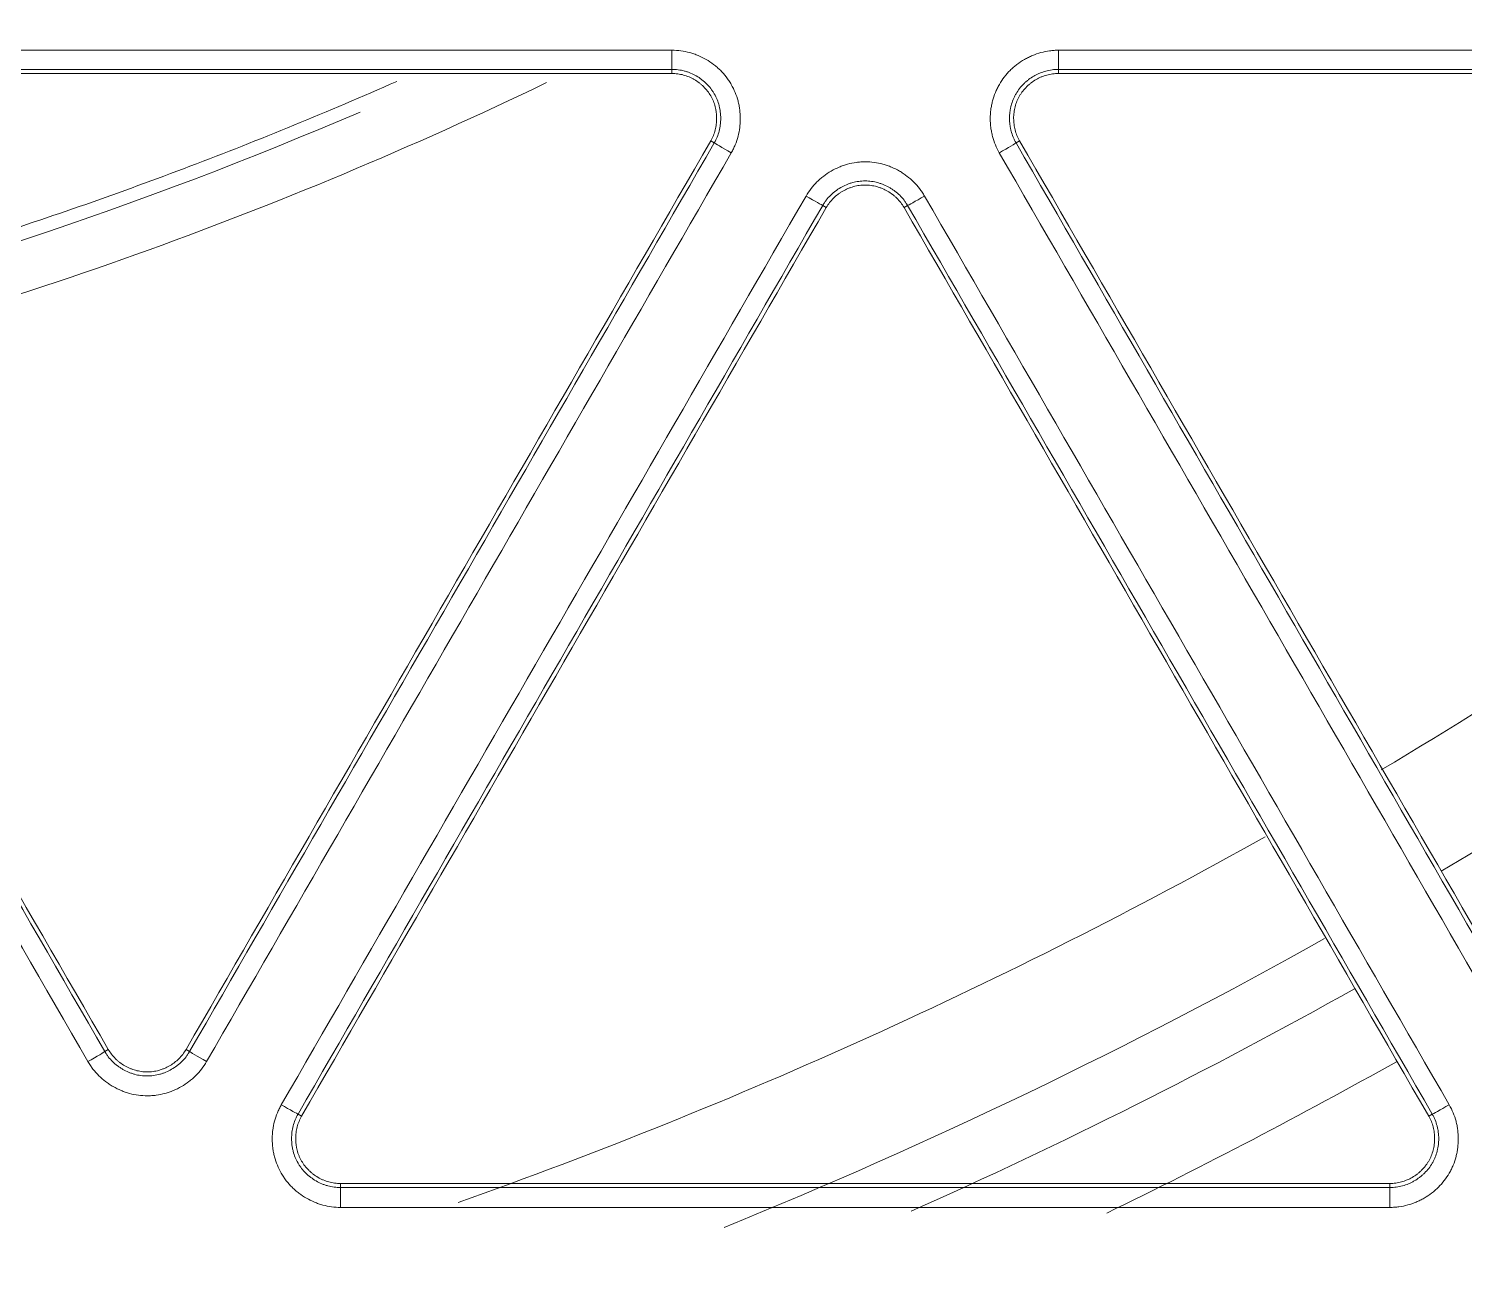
# Model space of a CAD drawing. Header units: inches. Extents: x 405346 to 489838, y -25612 to 14934.
# Drawn here: x 462826.84 to 462861.83, y 4199.92 to 4229.97 of the extents above; entities that cross this region are included whole.
import ezdxf

# ---------------------------------------------------------------- set-up
doc = ezdxf.new("R2010")
doc.units = ezdxf.units.IN
doc.header["$LTSCALE"] = 200
doc.header["$MEASUREMENT"] = 0
doc.layers.add('SS-EQ', color=2, linetype='Continuous', lineweight=20)

# ---------------------------------------------------------------- blocks, each defined once
blk = doc.blocks.new('4way무풍')
at = {"layer": 'SS-EQ'}
for p, q in [((47.784, -92.55), (47.784, -92.45)), ((57.206, -92.45), (57.206, -92.55)), ((48.818, -94.241), (48.732, -94.192)), ((56.258, -94.192), (56.172, -94.241)), ((51.547, -95.817), (51.461, -95.767)), ((53.529, -95.767), (53.443, -95.817)), ((33.963, -116.39), (34.049, -116.34)), ((35.945, -116.34), (36.031, -116.39)), ((38.673, -117.915), (38.76, -117.966)), ((66.23, -117.966), (66.317, -117.915)), ((39.708, -119.607), (39.708, -119.707)), ((65.283, -119.707), (65.283, -119.607))]:
    blk.add_line(p, q, dxfattribs=at)
for radius, start, end in [(102.993, 283.66659, 295.73879), (101.761, 283.46062, 293.25938), (127.397, 300.71678, 311.39079), (130.269, 300.71233, 307.90393), (127.397, 289.52343, 299.2488), (130.269, 292.12188, 299.26847), (131.692, 294.02359, 299.28524), (133.744, 295.88268, 299.30278)]:
    blk.add_arc((0, 0), radius, start, end, dxfattribs=at)
for centre, major_axis, ratio, start_param, end_param in [((47.784, -91.976), (0, -0.474), 0.006388, 0.034907, 1.554954), ((57.206, -91.976), (0, -0.474), 0.007769, 0.034908, 1.555309), ((49.228, -94.478), (-0.41, 0.237), 0.010854, 0.034909, 1.584576), ((55.762, -94.478), (0.41, 0.237), 0.017615, 4.710822, 6.248273), ((51.051, -95.53), (0.41, -0.237), 0.010868, 4.726433, 6.248277), ((53.939, -95.53), (-0.41, -0.237), 0.017707, 0.034912, 1.568822), ((33.552, -116.626), (-0.41, -0.237), 0.020451, 1.56336, 3.106679), ((36.441, -116.626), (0.41, -0.237), 0.016424, 3.176504, 4.726623), ((38.263, -117.678), (-0.41, 0.237), 0.016482, 1.585262, 3.106681), ((66.727, -117.678), (-0.41, -0.237), 0.021319, 0.034915, 1.567417), ((39.708, -120.18), (0, -0.474), 0.004362, 1.548798, 3.106779), ((65.282, -120.18), (0, -0.474), 0.007398, 1.550027, 3.106645)]:
    blk.add_ellipse(centre, major_axis=major_axis, ratio=ratio, start_param=start_param, end_param=end_param, dxfattribs=at)
for points, knots in [([(346.359, 0), (346.359, -27.812), (346.359, -55.624), (346.359, -97.341), (346.359, -111.247), (346.359, -139.059), (346.359, -152.965), (346.359, -180.777), (346.359, -194.683), (346.359, -222.494), (346.359, -236.4), (346.359, -257.259), (346.358, -264.212), (346.359, -272.903), (346.359, -274.641), (346.359, -277.249), (346.359, -278.118), (346.358, -279.856), (346.358, -280.725), (346.358, -282.029), (346.358, -282.463), (346.358, -283.333), (346.359, -283.767), (346.359, -284.419), (346.359, -284.636), (346.359, -285.071), (346.358, -285.288), (346.355, -285.723), (346.353, -285.94), (346.346, -286.374), (346.341, -286.592), (346.322, -287.243), (346.305, -287.678), (346.262, -288.546), (346.236, -288.98), (346.174, -289.849), (346.138, -290.283), (346.078, -290.934), (346.057, -291.151), (346.012, -291.585), (345.894, -292.666), (345.748, -293.741), (345.479, -295.45), (345.327, -296.299), (344.817, -298.834), (344.407, -300.505), (343.687, -302.982), (343.172, -304.624), (342.294, -307.059), (341.638, -308.663), (341.119, -309.858), (340.941, -310.256), (340.714, -310.751), (340.668, -310.85), (340.576, -311.047), (340.437, -311.343), (339.919, -312.422), (339.029, -314.158), (338.177, -315.66), (336.854, -317.881), (335.912, -319.32), (334.41, -321.418), (333.379, -322.796), (331.741, -324.801), (330.589, -326.095), (329.702, -327.051), (329.403, -327.366), (329.024, -327.758), (328.947, -327.836), (328.795, -327.992), (328.566, -328.224), (327.719, -329.07), (326.303, -330.412), (324.35, -332.111), (322.332, -333.722), (320.944, -334.738), (319.535, -335.724), (318.819, -336.202), (317.367, -337.13), (315.893, -338.028), (314.376, -338.866), (313.222, -339.473), (312.835, -339.671), (312.249, -339.963), (312.054, -340.059), (311.662, -340.249), (309.896, -341.094), (308.103, -341.848), (305.68, -342.75), (304.055, -343.316), (302.408, -343.813), (299.923, -344.506), (298.245, -344.898), (295.697, -345.382), (294.842, -345.525), (293.766, -345.682), (293.551, -345.712), (293.12, -345.771), (292.903, -345.799), (292.254, -345.88), (291.821, -345.929), (290.523, -346.062), (289.657, -346.132), (288.357, -346.21), (287.924, -346.232), (287.057, -346.265), (286.624, -346.277), (285.974, -346.288), (285.757, -346.291), (285.323, -346.293), (285.107, -346.294), (284.673, -346.294), (284.456, -346.294), (284.023, -346.294), (283.806, -346.293), (283.156, -346.293), (282.722, -346.293), (281.855, -346.293), (281.421, -346.293), (280.121, -346.293), (279.253, -346.294), (277.519, -346.294), (276.652, -346.294), (274.051, -346.294), (272.316, -346.294), (267.113, -346.294), (263.645, -346.293), (256.708, -346.293), (253.239, -346.294), (242.833, -346.294), (235.896, -346.294), (222.022, -346.294), (215.084, -346.294), (194.273, -346.294), (180.399, -346.294), (152.65, -346.294), (138.775, -346.294), (111.027, -346.294), (97.152, -346.294), (69.404, -346.294), (55.529, -346.294), (34.718, -346.294), (27.78, -346.294), (13.906, -346.294), (6.969, -346.294), (0.032, -346.294)], [0, 0, 0, 0, 0.125, 0.125, 0.1875, 0.1875, 0.25, 0.25, 0.3125, 0.3125, 0.375, 0.375, 0.40625, 0.40625, 0.414063, 0.414063, 0.417969, 0.417969, 0.421875, 0.421875, 0.423828, 0.423828, 0.425781, 0.425781, 0.426758, 0.426758, 0.427734, 0.427734, 0.428711, 0.428711, 0.429688, 0.429688, 0.431641, 0.431641, 0.433594, 0.433594, 0.435547, 0.435547, 0.436523, 0.436523, 0.4375, 0.441406, 0.441406, 0.445313, 0.445313, 0.453125, 0.453125, 0.457031, 0.460938, 0.464844, 0.464844, 0.466797, 0.466797, 0.467285, 0.467285, 0.467773, 0.46875, 0.472656, 0.476563, 0.476563, 0.484375, 0.484375, 0.488281, 0.492188, 0.496094, 0.496094, 0.498047, 0.498047, 0.498535, 0.498535, 0.499023, 0.5, 0.503906, 0.507813, 0.511719, 0.515625, 0.515625, 0.519531, 0.519531, 0.523438, 0.527344, 0.527344, 0.529297, 0.529297, 0.530273, 0.530273, 0.53125, 0.539063, 0.539063, 0.542969, 0.546875, 0.546875, 0.554688, 0.554688, 0.558594, 0.558594, 0.55957, 0.55957, 0.560547, 0.560547, 0.5625, 0.5625, 0.566406, 0.566406, 0.568359, 0.568359, 0.570313, 0.570313, 0.571289, 0.571289, 0.572266, 0.572266, 0.573242, 0.573242, 0.574219, 0.574219, 0.576172, 0.576172, 0.578125, 0.578125, 0.582031, 0.582031, 0.585938, 0.585938, 0.59375, 0.59375, 0.609375, 0.609375, 0.625, 0.625, 0.65625, 0.65625, 0.6875, 0.6875, 0.75, 0.75, 0.8125, 0.8125, 0.875, 0.875, 0.9375, 0.9375, 0.96875, 0.96875, 1, 1, 1, 1]), ([(0.032, -345.099), (6.961, -345.099), (13.891, -345.099), (27.75, -345.099), (34.679, -345.099), (55.467, -345.099), (69.326, -345.098), (97.044, -345.098), (110.903, -345.097), (138.621, -345.096), (152.48, -345.096), (180.197, -345.094), (194.056, -345.092), (214.845, -345.09), (221.774, -345.089), (235.633, -345.086), (242.562, -345.085), (256.421, -345.082), (263.351, -345.081), (272.013, -345.079), (273.745, -345.079), (276.343, -345.079), (277.21, -345.078), (278.942, -345.078), (279.808, -345.077), (281.107, -345.076), (281.541, -345.076), (282.407, -345.076), (282.84, -345.076), (283.706, -345.076), (284.139, -345.076), (284.789, -345.074), (285.005, -345.074), (285.438, -345.071), (285.655, -345.069), (286.304, -345.06), (286.737, -345.049), (287.602, -345.017), (288.034, -344.997), (289.33, -344.922), (290.194, -344.853), (291.488, -344.722), (291.92, -344.673), (292.566, -344.593), (292.782, -344.566), (293.212, -344.508), (294.286, -344.358), (295.351, -344.18), (297.891, -343.699), (299.563, -343.307), (302.039, -342.615), (303.679, -342.118), (305.297, -341.551), (307.709, -340.648), (309.296, -339.976), (311.056, -339.138), (311.349, -338.996), (311.641, -338.853), (311.836, -338.756), (311.933, -338.707), (312.418, -338.464), (312.803, -338.265), (313.951, -337.656), (314.704, -337.236), (316.19, -336.364), (316.921, -335.913), (318.363, -334.982), (319.073, -334.502), (320.472, -333.511), (321.849, -332.491), (323.849, -330.872), (325.784, -329.163), (327.03, -327.964), (327.795, -327.195), (327.947, -327.041), (328.25, -326.729), (328.401, -326.573), (328.849, -326.102), (329.145, -325.785), (330.019, -324.826), (331.153, -323.527), (332.763, -321.515), (333.776, -320.132), (334.759, -318.728), (335.235, -318.016), (336.157, -316.57), (336.603, -315.837), (337.465, -314.35), (338.296, -312.842), (339.065, -311.291), (339.481, -310.406), (339.527, -310.308), (339.618, -310.111), (339.754, -309.815), (340.065, -309.123), (340.322, -308.527), (340.821, -307.331), (341.451, -305.727), (342.288, -303.291), (342.776, -301.648), (343.454, -299.169), (343.836, -297.496), (344.302, -294.959), (344.439, -294.108), (344.619, -292.825), (344.702, -292.181), (344.786, -291.427), (344.82, -291.104), (344.842, -290.888), (344.853, -290.779), (344.946, -289.807), (345.01, -288.942), (345.078, -287.644), (345.096, -287.212), (345.116, -286.563), (345.122, -286.347), (345.13, -285.914), (345.133, -285.698), (345.138, -285.266), (345.139, -285.049), (345.14, -284.617), (345.14, -284.4), (345.141, -283.752), (345.141, -283.319), (345.141, -282.67), (345.141, -282.454), (345.141, -282.021), (345.141, -281.805), (345.142, -281.156), (345.142, -280.724), (345.143, -279.426), (345.143, -278.561), (345.144, -276.831), (345.144, -275.966), (345.145, -273.37), (345.145, -271.64), (345.146, -262.989), (345.148, -256.069), (345.152, -235.306), (345.154, -221.465), (345.157, -193.782), (345.159, -179.94), (345.161, -152.257), (345.161, -138.416), (345.162, -110.732), (345.163, -69.208), (345.164, -27.683), (345.164, 0)], [0, 0, 0, 0, 0.03125, 0.03125, 0.0625, 0.0625, 0.125, 0.125, 0.1875, 0.1875, 0.25, 0.25, 0.3125, 0.3125, 0.34375, 0.34375, 0.375, 0.375, 0.40625, 0.40625, 0.414063, 0.414063, 0.417969, 0.417969, 0.421875, 0.421875, 0.423828, 0.423828, 0.425781, 0.425781, 0.427734, 0.427734, 0.428711, 0.428711, 0.429688, 0.429688, 0.431641, 0.431641, 0.433594, 0.433594, 0.4375, 0.4375, 0.439453, 0.439453, 0.44043, 0.44043, 0.441406, 0.445313, 0.445313, 0.453125, 0.453125, 0.457031, 0.460938, 0.460938, 0.46875, 0.46875, 0.469727, 0.470215, 0.470215, 0.470703, 0.470703, 0.472656, 0.472656, 0.476563, 0.476563, 0.480469, 0.480469, 0.484375, 0.484375, 0.488281, 0.492188, 0.496094, 0.5, 0.5, 0.500977, 0.500977, 0.501953, 0.501953, 0.503906, 0.503906, 0.507813, 0.511719, 0.515625, 0.515625, 0.519531, 0.519531, 0.523438, 0.523438, 0.527344, 0.53125, 0.53125, 0.531738, 0.531738, 0.532227, 0.533203, 0.535156, 0.535156, 0.539063, 0.542969, 0.546875, 0.546875, 0.554688, 0.554688, 0.558594, 0.558594, 0.560547, 0.561523, 0.562012, 0.562012, 0.5625, 0.5625, 0.566406, 0.566406, 0.568359, 0.568359, 0.569336, 0.569336, 0.570313, 0.570313, 0.571289, 0.571289, 0.572266, 0.572266, 0.574219, 0.574219, 0.575195, 0.575195, 0.576172, 0.576172, 0.578125, 0.578125, 0.582031, 0.582031, 0.585938, 0.585938, 0.59375, 0.59375, 0.625, 0.625, 0.6875, 0.6875, 0.75, 0.75, 0.8125, 0.8125, 0.875, 1, 1, 1, 1]), ([(47.787, -91.984), (47.861, -91.984), (47.933, -91.989), (48.077, -92.008), (48.148, -92.023), (48.253, -92.051), (48.288, -92.062), (48.34, -92.08), (48.357, -92.086), (48.391, -92.099), (48.408, -92.106), (48.492, -92.141), (48.622, -92.205), (48.743, -92.286), (48.816, -92.341), (48.83, -92.352), (48.858, -92.376), (48.9, -92.411), (48.94, -92.448), (49.017, -92.524), (49.065, -92.579), (49.132, -92.665), (49.153, -92.694), (49.194, -92.755), (49.213, -92.786), (49.268, -92.881), (49.332, -93.011), (49.378, -93.149), (49.401, -93.237), (49.405, -93.254), (49.414, -93.29), (49.417, -93.308), (49.428, -93.362), (49.434, -93.398), (49.448, -93.506), (49.452, -93.578), (49.452, -93.687), (49.451, -93.741), (49.446, -93.796), (49.443, -93.832), (49.441, -93.851), (49.429, -93.941), (49.401, -94.084), (49.356, -94.221), (49.314, -94.322), (49.299, -94.356), (49.267, -94.422), (49.25, -94.454), (49.232, -94.486)], [0, 0, 0, 0, 0.0625, 0.0625, 0.125, 0.125, 0.15625, 0.15625, 0.171875, 0.171875, 0.1875, 0.1875, 0.25, 0.3125, 0.3125, 0.328125, 0.328125, 0.34375, 0.375, 0.375, 0.4375, 0.4375, 0.46875, 0.46875, 0.5, 0.5, 0.5625, 0.625, 0.625, 0.640625, 0.640625, 0.65625, 0.65625, 0.6875, 0.6875, 0.75, 0.75, 0.78125, 0.796875, 0.796875, 0.8125, 0.8125, 0.875, 0.9375, 0.9375, 0.96875, 0.96875, 1, 1, 1, 1]), ([(55.765, -94.486), (55.729, -94.422), (55.697, -94.357), (55.642, -94.223), (55.619, -94.154), (55.591, -94.049), (55.583, -94.013), (55.572, -93.959), (55.569, -93.941), (55.563, -93.905), (55.56, -93.887), (55.549, -93.797), (55.539, -93.652), (55.549, -93.507), (55.56, -93.416), (55.563, -93.398), (55.569, -93.362), (55.572, -93.344), (55.583, -93.29), (55.591, -93.255), (55.618, -93.15), (55.641, -93.081), (55.683, -92.981), (55.697, -92.948), (55.73, -92.882), (55.747, -92.85), (55.802, -92.755), (55.883, -92.634), (55.979, -92.526), (56.043, -92.461), (56.056, -92.449), (56.083, -92.424), (56.097, -92.412), (56.138, -92.376), (56.166, -92.353), (56.253, -92.286), (56.313, -92.246), (56.408, -92.192), (56.456, -92.166), (56.505, -92.142), (56.538, -92.127), (56.555, -92.12), (56.64, -92.085), (56.777, -92.037), (56.919, -92.008), (57.027, -91.994), (57.063, -91.99), (57.136, -91.985), (57.173, -91.984), (57.21, -91.984)], [0, 0, 0, 0, 0.0625, 0.0625, 0.125, 0.125, 0.15625, 0.15625, 0.171875, 0.171875, 0.1875, 0.1875, 0.25, 0.3125, 0.3125, 0.328125, 0.328125, 0.34375, 0.34375, 0.375, 0.375, 0.4375, 0.4375, 0.46875, 0.46875, 0.5, 0.5, 0.5625, 0.625, 0.625, 0.640625, 0.640625, 0.65625, 0.65625, 0.6875, 0.6875, 0.75, 0.75, 0.78125, 0.796875, 0.796875, 0.8125, 0.8125, 0.875, 0.9375, 0.9375, 0.96875, 0.96875, 1, 1, 1, 1]), ([(48.818, -94.241), (48.82, -94.239), (48.821, -94.236), (48.825, -94.23), (48.83, -94.221), (48.834, -94.213), (48.843, -94.195), (48.849, -94.184), (48.867, -94.148), (48.877, -94.124), (48.907, -94.052), (48.939, -93.954), (48.959, -93.852), (48.967, -93.787), (48.969, -93.774), (48.971, -93.748), (48.972, -93.734), (48.975, -93.695), (48.976, -93.669), (48.976, -93.592), (48.972, -93.54), (48.962, -93.463), (48.958, -93.437), (48.948, -93.385), (48.943, -93.36), (48.923, -93.284), (48.906, -93.235), (48.867, -93.139), (48.844, -93.092), (48.805, -93.024), (48.791, -93.002), (48.762, -92.959), (48.747, -92.938), (48.699, -92.876), (48.665, -92.837), (48.609, -92.783), (48.581, -92.756), (48.551, -92.731), (48.531, -92.714), (48.52, -92.706), (48.468, -92.666), (48.382, -92.609), (48.289, -92.563), (48.217, -92.533), (48.192, -92.523), (48.142, -92.506), (48.117, -92.498), (48.042, -92.478), (47.991, -92.467), (47.914, -92.457), (47.876, -92.453), (47.83, -92.451), (47.807, -92.45), (47.797, -92.45), (47.791, -92.45), (47.787, -92.45), (47.784, -92.45)], [0, 0, 0, 0, 0.003906, 0.003906, 0.007812, 0.015625, 0.015625, 0.03125, 0.03125, 0.0625, 0.0625, 0.125, 0.1875, 0.1875, 0.203125, 0.203125, 0.21875, 0.21875, 0.25, 0.25, 0.3125, 0.3125, 0.34375, 0.34375, 0.375, 0.375, 0.4375, 0.4375, 0.5, 0.5, 0.53125, 0.53125, 0.5625, 0.5625, 0.625, 0.625, 0.65625, 0.671875, 0.671875, 0.6875, 0.6875, 0.75, 0.8125, 0.8125, 0.84375, 0.84375, 0.875, 0.875, 0.9375, 0.9375, 0.96875, 0.984375, 0.992188, 0.996094, 0.996094, 1, 1, 1, 1]), ([(47.784, -92.55), (47.832, -92.55), (47.881, -92.553), (47.975, -92.566), (48.068, -92.585), (48.158, -92.617), (48.213, -92.64), (48.224, -92.645), (48.246, -92.654), (48.279, -92.67), (48.31, -92.687), (48.372, -92.723), (48.412, -92.749), (48.468, -92.792), (48.487, -92.807), (48.523, -92.839), (48.541, -92.855), (48.592, -92.906), (48.655, -92.977), (48.708, -93.056), (48.744, -93.118), (48.755, -93.139), (48.776, -93.182), (48.786, -93.204), (48.813, -93.27), (48.828, -93.315), (48.846, -93.384), (48.854, -93.419), (48.86, -93.454), (48.864, -93.478), (48.866, -93.49), (48.873, -93.549), (48.879, -93.645), (48.873, -93.739), (48.864, -93.811), (48.86, -93.834), (48.851, -93.881), (48.846, -93.905), (48.828, -93.974), (48.813, -94.019), (48.777, -94.107), (48.756, -94.15), (48.732, -94.192)], [0, 0, 0, 0, 0.0625, 0.0625, 0.125, 0.1875, 0.1875, 0.203125, 0.203125, 0.21875, 0.25, 0.25, 0.3125, 0.3125, 0.34375, 0.34375, 0.375, 0.375, 0.4375, 0.5, 0.5, 0.53125, 0.53125, 0.5625, 0.5625, 0.625, 0.625, 0.65625, 0.671875, 0.671875, 0.6875, 0.6875, 0.75, 0.8125, 0.8125, 0.84375, 0.84375, 0.875, 0.875, 0.9375, 0.9375, 1, 1, 1, 1]), ([(57.206, -92.45), (57.203, -92.45), (57.2, -92.45), (57.193, -92.45), (57.183, -92.45), (57.173, -92.45), (57.154, -92.451), (57.141, -92.452), (57.101, -92.454), (57.075, -92.457), (56.998, -92.468), (56.896, -92.489), (56.798, -92.523), (56.738, -92.548), (56.726, -92.553), (56.702, -92.564), (56.666, -92.581), (56.632, -92.6), (56.565, -92.639), (56.521, -92.667), (56.459, -92.714), (56.439, -92.731), (56.4, -92.765), (56.38, -92.783), (56.325, -92.838), (56.29, -92.877), (56.227, -92.959), (56.198, -93.002), (56.159, -93.07), (56.146, -93.093), (56.123, -93.14), (56.113, -93.164), (56.083, -93.236), (56.067, -93.285), (56.047, -93.36), (56.039, -93.398), (56.032, -93.437), (56.028, -93.463), (56.026, -93.476), (56.017, -93.541), (56.011, -93.645), (56.017, -93.748), (56.027, -93.826), (56.031, -93.852), (56.042, -93.903), (56.047, -93.929), (56.067, -94.004), (56.084, -94.053), (56.113, -94.125), (56.129, -94.161), (56.15, -94.201), (56.161, -94.221), (56.165, -94.23), (56.169, -94.236), (56.17, -94.239), (56.172, -94.241)], [0, 0, 0, 0, 0.003906, 0.003906, 0.007813, 0.015625, 0.015625, 0.03125, 0.03125, 0.0625, 0.0625, 0.125, 0.1875, 0.1875, 0.203125, 0.203125, 0.21875, 0.25, 0.25, 0.3125, 0.3125, 0.34375, 0.34375, 0.375, 0.375, 0.4375, 0.4375, 0.5, 0.5, 0.53125, 0.53125, 0.5625, 0.5625, 0.625, 0.625, 0.65625, 0.671875, 0.671875, 0.6875, 0.6875, 0.75, 0.8125, 0.8125, 0.84375, 0.84375, 0.875, 0.875, 0.9375, 0.9375, 0.96875, 0.984375, 0.992188, 0.996094, 0.996094, 1, 1, 1, 1]), ([(56.258, -94.192), (56.234, -94.15), (56.213, -94.106), (56.177, -94.018), (56.147, -93.928), (56.129, -93.835), (56.12, -93.763), (56.118, -93.739), (56.115, -93.691), (56.114, -93.668), (56.114, -93.596), (56.117, -93.549), (56.126, -93.478), (56.13, -93.454), (56.139, -93.407), (56.144, -93.384), (56.163, -93.314), (56.193, -93.224), (56.234, -93.139), (56.27, -93.076), (56.283, -93.056), (56.31, -93.016), (56.324, -92.997), (56.368, -92.941), (56.399, -92.905), (56.45, -92.855), (56.476, -92.831), (56.504, -92.808), (56.522, -92.793), (56.532, -92.785), (56.579, -92.749), (56.659, -92.696), (56.744, -92.654), (56.81, -92.626), (56.833, -92.617), (56.878, -92.602), (56.901, -92.595), (56.97, -92.576), (57.016, -92.566), (57.11, -92.553), (57.158, -92.55), (57.206, -92.55)], [0, 0, 0, 0, 0.0625, 0.0625, 0.125, 0.1875, 0.1875, 0.21875, 0.21875, 0.25, 0.25, 0.3125, 0.3125, 0.34375, 0.34375, 0.375, 0.375, 0.4375, 0.5, 0.5, 0.53125, 0.53125, 0.5625, 0.5625, 0.625, 0.625, 0.65625, 0.671875, 0.671875, 0.6875, 0.6875, 0.75, 0.8125, 0.8125, 0.84375, 0.84375, 0.875, 0.875, 0.9375, 0.9375, 1, 1, 1, 1]), ([(23.719, -98.622), (24.354, -98.469), (26.723, -97.875), (30.802, -96.692), (35.908, -94.914), (39.312, -93.523), (41.026, -92.766), (41.08, -92.743)], [0, 0, 0, 0, 0.106811, 0.399151, 0.693863, 0.990337, 1, 1, 1, 1]), ([(51.054, -95.538), (51.091, -95.474), (51.131, -95.414), (51.22, -95.299), (51.268, -95.245), (51.345, -95.168), (51.372, -95.143), (51.413, -95.107), (51.427, -95.095), (51.456, -95.072), (51.47, -95.061), (51.542, -95.006), (51.663, -94.926), (51.793, -94.861), (51.877, -94.826), (51.895, -94.819), (51.929, -94.806), (51.946, -94.8), (51.998, -94.782), (52.032, -94.771), (52.137, -94.743), (52.208, -94.728), (52.316, -94.714), (52.352, -94.71), (52.425, -94.705), (52.462, -94.704), (52.571, -94.704), (52.716, -94.714), (52.858, -94.743), (52.946, -94.767), (52.963, -94.772), (52.999, -94.782), (53.016, -94.788), (53.068, -94.806), (53.102, -94.819), (53.202, -94.861), (53.267, -94.893), (53.362, -94.947), (53.408, -94.976), (53.453, -95.007), (53.483, -95.028), (53.498, -95.039), (53.57, -95.095), (53.68, -95.19), (53.776, -95.298), (53.843, -95.384), (53.864, -95.414), (53.905, -95.475), (53.924, -95.506), (53.943, -95.538)], [0, 0, 0, 0, 0.0625, 0.0625, 0.125, 0.125, 0.15625, 0.15625, 0.171875, 0.171875, 0.1875, 0.1875, 0.25, 0.3125, 0.3125, 0.328125, 0.328125, 0.34375, 0.34375, 0.375, 0.375, 0.4375, 0.4375, 0.46875, 0.46875, 0.5, 0.5, 0.5625, 0.625, 0.625, 0.640625, 0.640625, 0.65625, 0.65625, 0.6875, 0.6875, 0.75, 0.75, 0.78125, 0.796875, 0.796875, 0.8125, 0.8125, 0.875, 0.9375, 0.9375, 0.96875, 0.96875, 1, 1, 1, 1]), ([(53.529, -95.767), (53.528, -95.764), (53.526, -95.761), (53.523, -95.756), (53.518, -95.747), (53.513, -95.739), (53.502, -95.722), (53.495, -95.711), (53.473, -95.678), (53.458, -95.657), (53.41, -95.596), (53.341, -95.518), (53.262, -95.45), (53.21, -95.41), (53.2, -95.403), (53.178, -95.387), (53.146, -95.365), (53.113, -95.345), (53.046, -95.306), (52.999, -95.283), (52.927, -95.253), (52.903, -95.243), (52.853, -95.226), (52.828, -95.219), (52.753, -95.198), (52.702, -95.187), (52.599, -95.173), (52.547, -95.17), (52.469, -95.17), (52.443, -95.171), (52.39, -95.174), (52.365, -95.177), (52.287, -95.187), (52.237, -95.198), (52.162, -95.218), (52.124, -95.23), (52.087, -95.243), (52.063, -95.253), (52.051, -95.258), (51.99, -95.283), (51.897, -95.329), (51.811, -95.387), (51.749, -95.434), (51.728, -95.45), (51.689, -95.485), (51.669, -95.503), (51.614, -95.558), (51.58, -95.596), (51.532, -95.658), (51.509, -95.689), (51.484, -95.728), (51.472, -95.747), (51.467, -95.756), (51.464, -95.761), (51.462, -95.764), (51.461, -95.767)], [0, 0, 0, 0, 0.003906, 0.003906, 0.007813, 0.015625, 0.015625, 0.03125, 0.03125, 0.0625, 0.0625, 0.125, 0.1875, 0.1875, 0.203125, 0.203125, 0.21875, 0.25, 0.25, 0.3125, 0.3125, 0.34375, 0.34375, 0.375, 0.375, 0.4375, 0.4375, 0.5, 0.5, 0.53125, 0.53125, 0.5625, 0.5625, 0.625, 0.625, 0.65625, 0.671875, 0.671875, 0.6875, 0.6875, 0.75, 0.8125, 0.8125, 0.84375, 0.84375, 0.875, 0.875, 0.9375, 0.9375, 0.96875, 0.984375, 0.992187, 0.996094, 0.996094, 1, 1, 1, 1]), ([(51.547, -95.817), (51.572, -95.775), (51.599, -95.735), (51.657, -95.66), (51.72, -95.589), (51.792, -95.527), (51.84, -95.49), (51.849, -95.483), (51.869, -95.469), (51.899, -95.449), (51.929, -95.43), (51.991, -95.394), (52.033, -95.373), (52.099, -95.346), (52.122, -95.337), (52.167, -95.322), (52.19, -95.314), (52.259, -95.296), (52.352, -95.276), (52.447, -95.27), (52.519, -95.27), (52.543, -95.271), (52.591, -95.274), (52.615, -95.277), (52.686, -95.286), (52.732, -95.296), (52.801, -95.315), (52.835, -95.325), (52.869, -95.338), (52.891, -95.346), (52.902, -95.351), (52.958, -95.374), (53.043, -95.416), (53.122, -95.469), (53.179, -95.512), (53.198, -95.527), (53.234, -95.559), (53.252, -95.575), (53.302, -95.625), (53.334, -95.661), (53.392, -95.736), (53.419, -95.775), (53.443, -95.817)], [0, 0, 0, 0, 0.0625, 0.0625, 0.125, 0.1875, 0.1875, 0.203125, 0.203125, 0.21875, 0.25, 0.25, 0.3125, 0.3125, 0.34375, 0.34375, 0.375, 0.375, 0.4375, 0.5, 0.5, 0.53125, 0.53125, 0.5625, 0.5625, 0.625, 0.625, 0.65625, 0.671875, 0.671875, 0.6875, 0.6875, 0.75, 0.8125, 0.8125, 0.84375, 0.84375, 0.875, 0.875, 0.9375, 0.9375, 1, 1, 1, 1]), ([(33.963, -116.39), (33.964, -116.393), (33.966, -116.395), (33.969, -116.401), (33.974, -116.41), (33.979, -116.418), (33.99, -116.435), (33.997, -116.446), (34.019, -116.478), (34.034, -116.499), (34.082, -116.561), (34.151, -116.638), (34.23, -116.706), (34.282, -116.746), (34.292, -116.754), (34.314, -116.769), (34.346, -116.791), (34.379, -116.812), (34.447, -116.851), (34.493, -116.874), (34.565, -116.904), (34.589, -116.913), (34.639, -116.93), (34.664, -116.938), (34.739, -116.959), (34.841, -116.979), (34.945, -116.987), (35.023, -116.987), (35.049, -116.986), (35.101, -116.982), (35.127, -116.979), (35.204, -116.969), (35.255, -116.958), (35.33, -116.938), (35.367, -116.926), (35.404, -116.913), (35.429, -116.904), (35.441, -116.899), (35.501, -116.874), (35.594, -116.827), (35.681, -116.77), (35.743, -116.723), (35.763, -116.706), (35.803, -116.672), (35.822, -116.654), (35.878, -116.599), (35.912, -116.56), (35.96, -116.499), (35.982, -116.467), (36.007, -116.429), (36.019, -116.41), (36.024, -116.401), (36.028, -116.395), (36.029, -116.393), (36.031, -116.39)], [0, 0, 0, 0, 0.003906, 0.003906, 0.007812, 0.015625, 0.015625, 0.03125, 0.03125, 0.0625, 0.0625, 0.125, 0.1875, 0.1875, 0.203125, 0.203125, 0.21875, 0.25, 0.25, 0.3125, 0.3125, 0.34375, 0.34375, 0.375, 0.375, 0.4375, 0.5, 0.5, 0.53125, 0.53125, 0.5625, 0.5625, 0.625, 0.625, 0.65625, 0.671875, 0.671875, 0.6875, 0.6875, 0.75, 0.8125, 0.8125, 0.84375, 0.84375, 0.875, 0.875, 0.9375, 0.9375, 0.96875, 0.984375, 0.992188, 0.996094, 0.996094, 1, 1, 1, 1]), ([(35.945, -116.34), (35.92, -116.382), (35.893, -116.422), (35.835, -116.497), (35.772, -116.568), (35.7, -116.631), (35.643, -116.674), (35.623, -116.688), (35.583, -116.715), (35.563, -116.727), (35.501, -116.763), (35.459, -116.784), (35.393, -116.811), (35.37, -116.82), (35.325, -116.836), (35.302, -116.843), (35.233, -116.862), (35.14, -116.881), (35.045, -116.887), (34.973, -116.887), (34.949, -116.886), (34.901, -116.883), (34.877, -116.881), (34.806, -116.871), (34.76, -116.861), (34.691, -116.842), (34.657, -116.832), (34.623, -116.82), (34.601, -116.811), (34.59, -116.807), (34.535, -116.783), (34.449, -116.741), (34.37, -116.688), (34.313, -116.645), (34.294, -116.63), (34.258, -116.598), (34.24, -116.582), (34.19, -116.532), (34.158, -116.496), (34.1, -116.421), (34.073, -116.382), (34.049, -116.34)], [0, 0, 0, 0, 0.0625, 0.0625, 0.125, 0.1875, 0.1875, 0.21875, 0.21875, 0.25, 0.25, 0.3125, 0.3125, 0.34375, 0.34375, 0.375, 0.375, 0.4375, 0.5, 0.5, 0.53125, 0.53125, 0.5625, 0.5625, 0.625, 0.625, 0.65625, 0.671875, 0.671875, 0.6875, 0.6875, 0.75, 0.8125, 0.8125, 0.84375, 0.84375, 0.875, 0.875, 0.9375, 0.9375, 1, 1, 1, 1]), ([(36.443, -116.636), (36.406, -116.7), (36.366, -116.76), (36.277, -116.875), (36.229, -116.929), (36.152, -117.006), (36.125, -117.031), (36.084, -117.067), (36.07, -117.079), (36.041, -117.102), (36.027, -117.113), (35.955, -117.168), (35.834, -117.249), (35.704, -117.313), (35.62, -117.348), (35.602, -117.355), (35.568, -117.368), (35.551, -117.374), (35.499, -117.392), (35.465, -117.403), (35.36, -117.431), (35.289, -117.446), (35.181, -117.46), (35.145, -117.464), (35.072, -117.469), (35.035, -117.47), (34.926, -117.47), (34.781, -117.46), (34.639, -117.432), (34.551, -117.408), (34.533, -117.403), (34.498, -117.392), (34.481, -117.386), (34.429, -117.368), (34.395, -117.355), (34.295, -117.313), (34.23, -117.281), (34.135, -117.227), (34.089, -117.198), (34.044, -117.167), (34.014, -117.146), (33.999, -117.135), (33.927, -117.08), (33.817, -116.984), (33.721, -116.876), (33.654, -116.79), (33.633, -116.76), (33.592, -116.699), (33.573, -116.668), (33.554, -116.636)], [0, 0, 0, 0, 0.0625, 0.0625, 0.125, 0.125, 0.15625, 0.15625, 0.171875, 0.171875, 0.1875, 0.1875, 0.25, 0.3125, 0.3125, 0.328125, 0.328125, 0.34375, 0.34375, 0.375, 0.375, 0.4375, 0.4375, 0.46875, 0.46875, 0.5, 0.5, 0.5625, 0.625, 0.625, 0.640625, 0.640625, 0.65625, 0.65625, 0.6875, 0.6875, 0.75, 0.75, 0.78125, 0.796875, 0.796875, 0.8125, 0.8125, 0.875, 0.9375, 0.9375, 0.96875, 0.96875, 1, 1, 1, 1]), ([(39.71, -120.19), (39.636, -120.19), (39.564, -120.185), (39.42, -120.166), (39.349, -120.152), (39.244, -120.123), (39.209, -120.112), (39.157, -120.095), (39.14, -120.088), (39.106, -120.075), (39.089, -120.069), (39.005, -120.034), (38.875, -119.969), (38.754, -119.889), (38.681, -119.833), (38.667, -119.822), (38.638, -119.799), (38.597, -119.763), (38.557, -119.726), (38.48, -119.65), (38.432, -119.596), (38.365, -119.51), (38.344, -119.48), (38.303, -119.419), (38.284, -119.388), (38.229, -119.293), (38.165, -119.163), (38.119, -119.026), (38.096, -118.938), (38.091, -118.92), (38.083, -118.884), (38.079, -118.866), (38.069, -118.812), (38.063, -118.776), (38.049, -118.668), (38.045, -118.596), (38.045, -118.487), (38.046, -118.433), (38.051, -118.378), (38.054, -118.342), (38.056, -118.323), (38.068, -118.233), (38.096, -118.09), (38.141, -117.953), (38.183, -117.852), (38.198, -117.819), (38.23, -117.753), (38.247, -117.72), (38.265, -117.689)], [0, 0, 0, 0, 0.0625, 0.0625, 0.125, 0.125, 0.15625, 0.15625, 0.171875, 0.171875, 0.1875, 0.1875, 0.25, 0.3125, 0.3125, 0.328125, 0.328125, 0.34375, 0.375, 0.375, 0.4375, 0.4375, 0.46875, 0.46875, 0.5, 0.5, 0.5625, 0.625, 0.625, 0.640625, 0.640625, 0.65625, 0.65625, 0.6875, 0.6875, 0.75, 0.75, 0.78125, 0.796875, 0.796875, 0.8125, 0.8125, 0.875, 0.9375, 0.9375, 0.96875, 0.96875, 1, 1, 1, 1]), ([(66.73, -117.688), (66.767, -117.752), (66.799, -117.817), (66.854, -117.951), (66.877, -118.019), (66.905, -118.125), (66.913, -118.16), (66.924, -118.214), (66.927, -118.232), (66.933, -118.268), (66.935, -118.286), (66.947, -118.377), (66.956, -118.521), (66.947, -118.666), (66.935, -118.757), (66.933, -118.775), (66.927, -118.811), (66.924, -118.829), (66.913, -118.883), (66.905, -118.918), (66.877, -119.023), (66.854, -119.092), (66.813, -119.193), (66.798, -119.226), (66.766, -119.291), (66.749, -119.324), (66.694, -119.419), (66.613, -119.539), (66.517, -119.648), (66.452, -119.712), (66.439, -119.725), (66.412, -119.75), (66.399, -119.762), (66.357, -119.798), (66.329, -119.821), (66.243, -119.887), (66.182, -119.927), (66.088, -119.982), (66.04, -120.008), (65.991, -120.031), (65.957, -120.046), (65.941, -120.054), (65.856, -120.089), (65.719, -120.136), (65.577, -120.165), (65.469, -120.18), (65.433, -120.184), (65.359, -120.189), (65.323, -120.19), (65.286, -120.19)], [0, 0, 0, 0, 0.0625, 0.0625, 0.125, 0.125, 0.15625, 0.15625, 0.171875, 0.171875, 0.1875, 0.1875, 0.25, 0.3125, 0.3125, 0.328125, 0.328125, 0.34375, 0.34375, 0.375, 0.375, 0.4375, 0.4375, 0.46875, 0.46875, 0.5, 0.5, 0.5625, 0.625, 0.625, 0.640625, 0.640625, 0.65625, 0.65625, 0.6875, 0.6875, 0.75, 0.75, 0.78125, 0.796875, 0.796875, 0.8125, 0.8125, 0.875, 0.9375, 0.9375, 0.96875, 0.96875, 1, 1, 1, 1]), ([(38.673, -117.915), (38.672, -117.918), (38.67, -117.921), (38.667, -117.927), (38.662, -117.935), (38.657, -117.944), (38.648, -117.961), (38.642, -117.973), (38.625, -118.009), (38.614, -118.032), (38.585, -118.105), (38.552, -118.203), (38.533, -118.305), (38.524, -118.37), (38.523, -118.383), (38.52, -118.409), (38.519, -118.422), (38.517, -118.461), (38.516, -118.487), (38.516, -118.565), (38.519, -118.617), (38.529, -118.694), (38.533, -118.72), (38.543, -118.771), (38.549, -118.797), (38.569, -118.873), (38.586, -118.922), (38.625, -119.018), (38.647, -119.064), (38.687, -119.132), (38.701, -119.155), (38.73, -119.198), (38.745, -119.219), (38.793, -119.28), (38.827, -119.319), (38.882, -119.374), (38.911, -119.4), (38.941, -119.426), (38.961, -119.442), (38.972, -119.45), (39.024, -119.49), (39.11, -119.547), (39.203, -119.594), (39.275, -119.624), (39.3, -119.633), (39.35, -119.65), (39.374, -119.658), (39.45, -119.679), (39.501, -119.689), (39.578, -119.699), (39.616, -119.703), (39.662, -119.706), (39.685, -119.706), (39.695, -119.706), (39.701, -119.706), (39.705, -119.707), (39.708, -119.707)], [0, 0, 0, 0, 0.003906, 0.003906, 0.007813, 0.015625, 0.015625, 0.03125, 0.03125, 0.0625, 0.0625, 0.125, 0.1875, 0.1875, 0.203125, 0.203125, 0.21875, 0.21875, 0.25, 0.25, 0.3125, 0.3125, 0.34375, 0.34375, 0.375, 0.375, 0.4375, 0.4375, 0.5, 0.5, 0.53125, 0.53125, 0.5625, 0.5625, 0.625, 0.625, 0.65625, 0.671875, 0.671875, 0.6875, 0.6875, 0.75, 0.8125, 0.8125, 0.84375, 0.84375, 0.875, 0.875, 0.9375, 0.9375, 0.96875, 0.984375, 0.992187, 0.996094, 0.996094, 1, 1, 1, 1]), ([(39.708, -119.607), (39.66, -119.607), (39.611, -119.604), (39.517, -119.591), (39.424, -119.572), (39.334, -119.541), (39.279, -119.517), (39.268, -119.513), (39.246, -119.503), (39.213, -119.487), (39.182, -119.47), (39.12, -119.434), (39.08, -119.408), (39.024, -119.365), (39.005, -119.35), (38.969, -119.318), (38.951, -119.302), (38.9, -119.251), (38.837, -119.18), (38.784, -119.101), (38.748, -119.039), (38.737, -119.018), (38.716, -118.975), (38.706, -118.953), (38.679, -118.887), (38.664, -118.842), (38.646, -118.773), (38.638, -118.738), (38.632, -118.703), (38.628, -118.679), (38.626, -118.667), (38.619, -118.608), (38.613, -118.512), (38.619, -118.418), (38.628, -118.347), (38.632, -118.323), (38.641, -118.276), (38.646, -118.252), (38.664, -118.183), (38.679, -118.138), (38.715, -118.05), (38.736, -118.007), (38.76, -117.966)], [0, 0, 0, 0, 0.0625, 0.0625, 0.125, 0.1875, 0.1875, 0.203125, 0.203125, 0.21875, 0.25, 0.25, 0.3125, 0.3125, 0.34375, 0.34375, 0.375, 0.375, 0.4375, 0.5, 0.5, 0.53125, 0.53125, 0.5625, 0.5625, 0.625, 0.625, 0.65625, 0.671875, 0.671875, 0.6875, 0.6875, 0.75, 0.8125, 0.8125, 0.84375, 0.84375, 0.875, 0.875, 0.9375, 0.9375, 1, 1, 1, 1]), ([(65.283, -119.707), (65.286, -119.707), (65.289, -119.707), (65.296, -119.706), (65.306, -119.706), (65.315, -119.706), (65.335, -119.705), (65.348, -119.705), (65.388, -119.702), (65.414, -119.699), (65.491, -119.689), (65.592, -119.668), (65.691, -119.634), (65.751, -119.608), (65.763, -119.603), (65.787, -119.592), (65.822, -119.575), (65.857, -119.557), (65.924, -119.518), (65.967, -119.489), (66.029, -119.442), (66.049, -119.425), (66.089, -119.391), (66.108, -119.373), (66.164, -119.318), (66.198, -119.279), (66.262, -119.198), (66.291, -119.154), (66.33, -119.087), (66.342, -119.063), (66.365, -119.016), (66.376, -118.993), (66.405, -118.921), (66.422, -118.871), (66.441, -118.796), (66.45, -118.758), (66.457, -118.72), (66.461, -118.694), (66.463, -118.681), (66.471, -118.616), (66.478, -118.512), (66.471, -118.409), (66.461, -118.331), (66.457, -118.305), (66.447, -118.254), (66.441, -118.228), (66.421, -118.153), (66.405, -118.104), (66.376, -118.032), (66.36, -117.996), (66.339, -117.956), (66.328, -117.935), (66.323, -117.927), (66.32, -117.921), (66.318, -117.918), (66.317, -117.915)], [0, 0, 0, 0, 0.003906, 0.003906, 0.007813, 0.015625, 0.015625, 0.03125, 0.03125, 0.0625, 0.0625, 0.125, 0.1875, 0.1875, 0.203125, 0.203125, 0.21875, 0.25, 0.25, 0.3125, 0.3125, 0.34375, 0.34375, 0.375, 0.375, 0.4375, 0.4375, 0.5, 0.5, 0.53125, 0.53125, 0.5625, 0.5625, 0.625, 0.625, 0.65625, 0.671875, 0.671875, 0.6875, 0.6875, 0.75, 0.8125, 0.8125, 0.84375, 0.84375, 0.875, 0.875, 0.9375, 0.9375, 0.96875, 0.984375, 0.992188, 0.996094, 0.996094, 1, 1, 1, 1]), ([(66.23, -117.966), (66.254, -118.007), (66.276, -118.051), (66.312, -118.139), (66.342, -118.229), (66.36, -118.323), (66.369, -118.394), (66.371, -118.418), (66.374, -118.466), (66.375, -118.489), (66.375, -118.561), (66.372, -118.608), (66.363, -118.679), (66.359, -118.703), (66.35, -118.75), (66.344, -118.773), (66.326, -118.843), (66.296, -118.933), (66.254, -119.018), (66.218, -119.081), (66.206, -119.101), (66.179, -119.141), (66.165, -119.16), (66.121, -119.216), (66.09, -119.252), (66.039, -119.302), (66.013, -119.326), (65.985, -119.349), (65.967, -119.364), (65.957, -119.372), (65.909, -119.408), (65.83, -119.461), (65.745, -119.503), (65.679, -119.531), (65.656, -119.54), (65.611, -119.555), (65.588, -119.562), (65.519, -119.581), (65.472, -119.591), (65.378, -119.604), (65.331, -119.607), (65.283, -119.607)], [0, 0, 0, 0, 0.0625, 0.0625, 0.125, 0.1875, 0.1875, 0.21875, 0.21875, 0.25, 0.25, 0.3125, 0.3125, 0.34375, 0.34375, 0.375, 0.375, 0.4375, 0.5, 0.5, 0.53125, 0.53125, 0.5625, 0.5625, 0.625, 0.625, 0.65625, 0.671875, 0.671875, 0.6875, 0.6875, 0.75, 0.8125, 0.8125, 0.84375, 0.84375, 0.875, 0.875, 0.9375, 0.9375, 1, 1, 1, 1])]:
    blk.add_open_spline(points, degree=3, knots=knots, dxfattribs=at)
for points in [[(22.211, -91.984), (30.736, -91.984), (39.262, -91.984), (47.787, -91.984)], [(57.21, -91.984), (65.735, -91.983), (74.261, -91.983), (82.786, -91.983)], [(47.784, -92.45), (39.259, -92.45), (30.734, -92.45), (22.209, -92.45)], [(47.784, -92.55), (39.259, -92.55), (30.734, -92.55), (22.209, -92.55)], [(82.781, -92.45), (74.256, -92.45), (65.731, -92.45), (57.206, -92.45)], [(82.781, -92.55), (74.256, -92.55), (65.731, -92.55), (57.206, -92.55)], [(21.175, -94.241), (25.438, -101.624), (29.7, -109.007), (33.963, -116.39)], [(21.262, -94.192), (25.524, -101.575), (29.787, -108.957), (34.049, -116.34)], [(35.945, -116.34), (40.207, -108.957), (44.469, -101.575), (48.732, -94.192)], [(36.031, -116.39), (40.293, -109.007), (44.556, -101.624), (48.818, -94.241)], [(56.172, -94.241), (60.435, -101.624), (64.697, -109.007), (68.959, -116.39)], [(56.258, -94.192), (60.521, -101.575), (64.784, -108.957), (69.046, -116.34)], [(33.554, -116.636), (29.292, -109.253), (25.029, -101.87), (20.766, -94.486)], [(49.232, -94.486), (44.968, -101.869), (40.706, -109.253), (36.443, -116.636)], [(68.553, -116.636), (64.291, -109.253), (60.028, -101.869), (55.765, -94.486)], [(38.265, -117.689), (42.528, -110.305), (46.791, -102.922), (51.054, -95.538)], [(51.461, -95.767), (47.198, -103.15), (42.936, -110.533), (38.673, -117.915)], [(51.547, -95.817), (47.285, -103.2), (43.022, -110.583), (38.76, -117.966)], [(66.23, -117.966), (61.968, -110.583), (57.706, -103.2), (53.443, -95.817)], [(66.317, -117.915), (62.055, -110.533), (57.792, -103.15), (53.529, -95.767)], [(53.943, -95.538), (58.206, -102.921), (62.468, -110.305), (66.73, -117.688)], [(39.708, -119.607), (48.233, -119.607), (56.758, -119.607), (65.283, -119.607)], [(39.708, -119.707), (48.233, -119.707), (56.758, -119.707), (65.283, -119.707)], [(65.286, -120.19), (56.761, -120.19), (48.235, -120.19), (39.71, -120.19)]]:
    blk.add_open_spline(points, degree=3, dxfattribs=at)

msp = doc.modelspace()

# ---------------------------------------------------------------- block references
msp.add_blockref('4way무풍', (462794.732, 4321.426))

doc.saveas('drawing.dxf')
